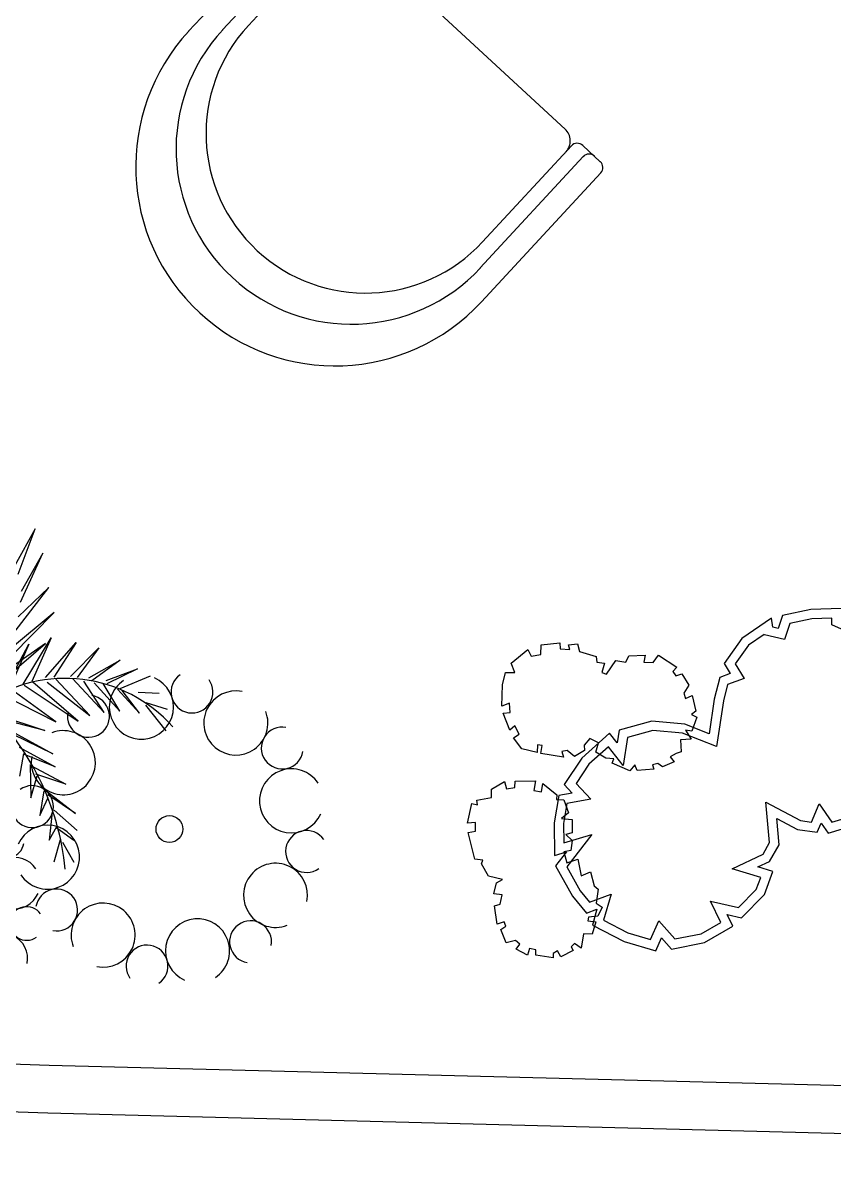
# Model space of a CAD drawing. Header units: millimetres. Extents: x 2680932 to 6187768, y 127588 to 383208.
# Drawn here: x 2888458 to 2889474, y 148473 to 149922 of the extents above; entities that cross this region are included whole.
import ezdxf

# ---------------------------------------------------------------- set-up
doc = ezdxf.new("R2010")
doc.units = ezdxf.units.MM
doc.header["$LTSCALE"] = 20
for name, color, linetype in [('家具内线', 36, 'Continuous'), ('家具外线', 255, 'Continuous'), ('装饰一', 201, 'Continuous'), ('阳台栏杆', 149, 'Continuous')]:
    doc.layers.add(name, color=color, linetype=linetype)

# ---------------------------------------------------------------- blocks, each defined once
blk = doc.blocks.new('MK-JJ-0302')
at = {"layer": '家具内线'}
for p, q in [((-91310.4, 109151.4, -342.9), (-91199, 109271.9, -342.9)), ((-91016.7, 108879.9, -342.9), (-90905.3, 109000.3, -342.9))]:
    blk.add_line(p, q, dxfattribs=at)
blk.add_arc((-91163.5, 109015.7, -342.9), 200, 137.246, 317.246, dxfattribs=at)
at = {"layer": '家具外线'}
for p, q in [((-91385.3, 109144.1, -342.9), (-91235.7, 109305.8, -342.9)), ((-91342.7, 109145.9, -342.9), (-91206.9, 109292.8, -342.9)), ((-91177.5, 109265.7, -342.9), (-90913.2, 109021.3, -342.9)), ((-90891.2, 109000.9, -342.9), (-90869.1, 108980.5, -342.9)), ((-91019.6, 108847.3, -342.9), (-90890.6, 108986.8, -342.9)), ((-90868.6, 108966.4, -342.9), (-91018.1, 108804.7, -342.9))]:
    blk.add_line(p, q, dxfattribs=at)
for centre, radius, start, end in [((-91201.7, 108974.4, -342.9), 250, 137.246, 317.246), ((-91181.1, 108996.6, -342.9), 220, 137.246, 317.246), ((-90926.8, 109006.6, -342.9), 20, 317.246, 47.246), ((-90898, 108993.6, -342.9), 10, 47.246, 137.246), ((-90883.3, 108980, -342.9), 10, 47.246, 137.246), ((-90875.9, 108973.2, -342.9), 10, 317.246, 47.246)]:
    blk.add_arc(centre, radius, start, end, dxfattribs=at)
blk = doc.blocks.new('MK-ZW-0004')
at = {"layer": '家具内线'}
for p, q in [((-131356.9, 4514.5), (-131363.7, 4542.2)), ((-131354.9, 4510.9), (-131339.5, 4535.5)), ((-131354.8, 4495.1), (-131371.2, 4515.8)), ((-131341.6, 4507.5), (-131355.9, 4492.9)), ((-131354.5, 4474.7), (-131341.6, 4507.5)), ((-131357.9, 4472.8), (-131378.7, 4505.2)), ((-131352.1, 4442.9), (-131382.4, 4484.1)), ((-131382.4, 4484.1), (-131355.2, 4452.2)), ((-131338.5, 4474.4), (-131354.8, 4455.6)), ((-131351.8, 4446.2), (-131338.5, 4474.4)), ((-131333.7, 4450.2), (-131349, 4425.7)), ((-131344.2, 4409.4), (-131333.7, 4450.2)), ((-131380.7, 4445.5), (-131347.7, 4423.3)), ((-131345.6, 4411.8), (-131380.7, 4445.5)), ((-131337.1, 4385), (-131373.6, 4421.1)), ((-131373.6, 4421.1), (-131340.8, 4395.5)), ((-131327.9, 4420.3), (-131340.2, 4394.3)), ((-131503.8, 4377), (-131519.7, 4414.9)), ((-131329.2, 4359.4), (-131375.3, 4404.3)), ((-131375.3, 4404.3), (-131334, 4367.8)), ((-131505.1, 4374.2), (-131528.5, 4389.5)), ((-131475.6, 4348.2), (-131493.7, 4384.9)), ((-131493.7, 4384.9), (-131480.5, 4351.5)), ((-131449.2, 4332.6), (-131470.8, 4375.5)), ((-131470.8, 4375.5), (-131460.2, 4336.6)), ((-131499.4, 4359.1), (-131524.5, 4367.2)), ((-131424.5, 4320.2), (-131451.4, 4372.2)), ((-131451.4, 4372.2), (-131437.3, 4327.2)), ((-131392.9, 4315.8), (-131432.9, 4370.6)), ((-131432.9, 4370.6), (-131404.3, 4315.4)), ((-131364.2, 4311.8), (-131417.1, 4373.5)), ((-131417.1, 4373.5), (-131375.7, 4311.3)), ((-131333.9, 4314.8), (-131389.8, 4366.6)), ((-131389.8, 4366.6), (-131347.5, 4313.1)), ((-131318, 4335.8), (-131373.5, 4373.6)), ((-131373.5, 4373.6), (-131322.8, 4344.2)), ((-131478.7, 4348.5), (-131519.6, 4343.4)), ((-131506.4, 4330.6), (-131464.2, 4338.4)), ((-131464.6, 4334), (-131506.4, 4330.6)), ((-131488.4, 4314.3), (-131447.4, 4329.6)), ((-131444.8, 4324.9), (-131488.4, 4314.3)), ((-131466.8, 4291.9), (-131430.7, 4320.7)), ((-131422.8, 4317.1), (-131466.8, 4291.9)), ((-131441.3, 4277.9), (-131402.5, 4312.3)), ((-131392.4, 4309.9), (-131441.3, 4277.9)), ((-131363.4, 4310.2), (-131412.6, 4263.6)), ((-131412.6, 4263.6), (-131374.8, 4309.8)), ((-131327.7, 4304), (-131403.8, 4268.7)), ((-131336.1, 4313.6), (-131383.6, 4263.9)), ((-131383.6, 4263.9), (-131345.8, 4310.1)), ((-131403.8, 4268.7), (-131340.5, 4290.6)), ((-131358.9, 4271.9), (-131425, 4234.1)), ((-131425, 4234.1), (-131359.8, 4263.2)), ((-131367.7, 4246.4), (-131427.1, 4202.2)), ((-131427.1, 4202.2), (-131380.1, 4227.1)), ((-131388, 4210.3), (-131431.5, 4158.8)), ((-131431.5, 4158.8), (-131392.4, 4197.6)), ((-131394.6, 4175.9), (-131430.6, 4126.6)), ((-131430.6, 4126.6), (-131393.7, 4164.1))]:
    blk.add_line(p, q, dxfattribs=at)
blk.add_circle((-131490.5, 4534.9), 16.8, dxfattribs=at)
at = {"layer": '家具外线'}
for centre, radius, start, end in [((-131483, 4691.6), 40.2, 108.0305, 50.3192), ((-131550, 4698.6), 26.3, 154.0378, 65.0701), ((-131416.8, 4692.7), 26.3, 109.0378, 20.0701), ((-131596, 4651), 40.2, 153.0305, 95.3192), ((-131374.4, 4640.4), 40.2, 63.0305, 5.3192), ((-131244.2, 4634.4), 32.2, 153.0305, 95.3192), ((-131648.3, 4608.6), 26.3, 199.0378, 110.0701), ((-131648.3, 4608.6), 26.3, 199.0378, 110.0701), ((-131286, 4600.4), 21.1, 199.0378, 110.0701), ((-131286, 4600.4), 21.1, 199.0378, 110.0701), ((-131326.8, 4594.3), 26.3, 64.0378, 335.0701), ((-131647.3, 4542.4), 40.2, 198.0305, 140.3192), ((-131647.3, 4542.4), 40.2, 198.0305, 140.3192), ((-131285.2, 4547.5), 32.2, 198.0305, 140.3192), ((-131285.2, 4547.5), 32.2, 198.0305, 140.3192), ((-131333.8, 4527.3), 40.2, 18.0305, 320.3192), ((-131027.3, 4490), 328.9, 169.8644, 211.0558), ((-131290.7, 4493.9), 21.1, 244.0378, 155.0701), ((-131654.2, 4475.4), 26.3, 244.0378, 155.0701), ((-131332.7, 4461.2), 26.3, 19.0378, 290.0701), ((-131606.7, 4429.4), 40.2, 243.0305, 185.3192), ((-131385, 4418.7), 40.2, 333.0305, 275.3192), ((-131498.1, 4378.1), 40.2, 288.0305, 230.3192), ((-131366.9, 4491.1), 180.3, 205.7676, 288.7087), ((-131564.3, 4377.1), 26.3, 289.0378, 200.0701), ((-131431.1, 4371.2), 26.3, 334.0378, 245.0701)]:
    blk.add_arc(centre, radius, start, end, dxfattribs=at)
blk = doc.blocks.new('MK-ZW-0405')
at = {"layer": '家具内线'}
for p, q in [((-86045, -13389.5), (-86061.9, -13439.6)), ((-85975.4, -13374.5), (-86045, -13389.5)), ((-85913.3, -13372.6), (-85975.4, -13374.5)), ((-85913.4, -13393.6), (-85913.3, -13372.6)), ((-85855, -13419.9), (-85913.4, -13393.6)), ((-86124.9, -13423.9), (-86174, -13457.9)), ((-86124.6, -13425.7), (-86124.9, -13423.9)), ((-86061.9, -13439.6), (-86124.6, -13425.7)), ((-86174, -13457.9), (-86215.7, -13516)), ((-86215.7, -13516), (-86187.8, -13561.9)), ((-86239.6, -13580.7), (-86252.9, -13632.6)), ((-86187.8, -13561.9), (-86239.6, -13580.7)), ((-86252.9, -13632.6), (-86274.6, -13775.9)), ((-86474.3, -13725.6), (-86553.7, -13747.1)), ((-86381.1, -13733.7), (-86474.3, -13725.6)), ((-86553.7, -13747.1), (-86567.5, -13834.5)), ((-86274.6, -13775.9), (-86381.1, -13733.7)), ((-86613.6, -13776.4), (-86674.8, -13831)), ((-86567.5, -13834.5), (-86613.6, -13776.4)), ((-86674.8, -13831), (-86714.7, -13891.2)), ((-86714.7, -13891.2), (-86668.8, -13940.8)), ((-86668.8, -13940.8), (-86743.4, -13954)), ((-86743.4, -13954), (-86754.4, -14017.2)), ((-86108.1, -14077), (-86119.6, -13950)), ((-86119.6, -13950), (-86011.4, -14007.8)), ((-85977.1, -14012.5), (-85953, -13955.5)), ((-85953, -13955.5), (-85912.6, -14013.2)), ((-86011.4, -14007.8), (-85977.1, -14012.5)), ((-85912.6, -14013.2), (-85843.1, -13991.9)), ((-86754.4, -14017.2), (-86753.6, -14078)), ((-86753.6, -14078), (-86665.8, -14051.1)), ((-86665.8, -14051.1), (-86744.1, -14152.6)), ((-86128.8, -14113.2), (-86108.1, -14077)), ((-86225.9, -14159.3), (-86128.8, -14113.2)), ((-86744.1, -14152.6), (-86702.3, -14227.7)), ((-86136, -14186.6), (-86225.9, -14159.3)), ((-86149.8, -14223.4), (-86136, -14186.6)), ((-86702.3, -14227.7), (-86672.8, -14263.4)), ((-86205.6, -14280.7), (-86149.8, -14223.4)), ((-86672.8, -14263.4), (-86605.3, -14238.9)), ((-86605.3, -14238.9), (-86629, -14320.5)), ((-86261.5, -14327.5), (-86293.8, -14260.7)), ((-86293.8, -14260.7), (-86205.6, -14280.7)), ((-86629, -14320.5), (-86552.7, -14359.5)), ((-86481.1, -14381.1), (-86455.3, -14322.5)), ((-86455.3, -14322.5), (-86405.2, -14378.9)), ((-86322.4, -14362.7), (-86261.5, -14327.5)), ((-86552.7, -14359.5), (-86481.1, -14381.1)), ((-86405.2, -14378.9), (-86322.4, -14362.7))]:
    blk.add_line(p, q, dxfattribs=at)
at = {"layer": '家具外线'}
for p, q in [((-85978.9, -13345.4), (-86067.4, -13364.4)), ((-85884, -13342.5), (-85978.9, -13345.4)), ((-86102.3, -13372.8), (-86194.8, -13436.7)), ((-86098.4, -13401.6), (-86102.3, -13372.8)), ((-86067.4, -13364.4), (-86081.2, -13405.4)), ((-86194.8, -13436.7), (-86250.8, -13514.7)), ((-86081.2, -13405.4), (-86098.4, -13401.6)), ((-86917.9, -13514), (-86865.5, -13471.4)), ((-86865.5, -13471.4), (-86856, -13492)), ((-86825, -13486.4), (-86824.2, -13456.5)), ((-86824.2, -13456.5), (-86765.6, -13450)), ((-86765.6, -13450), (-86764.9, -13468.9)), ((-86764.9, -13468.9), (-86734.3, -13470.9)), ((-86738.6, -13456.4), (-86710.3, -13453.9)), ((-86734.3, -13470.9), (-86738.6, -13456.4)), ((-86710.3, -13453.9), (-86704.2, -13477.4)), ((-86856, -13492), (-86825, -13486.4)), ((-86704.2, -13477.4), (-86651.7, -13492.7)), ((-86651.7, -13492.7), (-86649.6, -13511.3)), ((-86619.3, -13548.8), (-86589.9, -13505.2)), ((-86589.9, -13505.2), (-86559.3, -13511.1)), ((-86559.3, -13511.1), (-86549.7, -13491.4)), ((-86549.7, -13491.4), (-86498.7, -13489.1)), ((-86498.7, -13489.1), (-86502.3, -13510.4)), ((-86473.6, -13511.8), (-86456, -13488.5)), ((-86456, -13488.5), (-86398.5, -13526.9)), ((-86945.2, -13581.9), (-86935.9, -13543.6)), ((-86935.9, -13543.6), (-86907.1, -13543.2)), ((-86907.1, -13543.2), (-86917.9, -13514)), ((-86649.6, -13511.3), (-86626, -13514.3)), ((-86626, -13514.3), (-86633.7, -13543.3)), ((-86633.7, -13543.3), (-86619.3, -13548.8)), ((-86502.3, -13510.4), (-86473.6, -13511.8)), ((-86398.5, -13526.9), (-86411, -13539.7)), ((-86411, -13539.7), (-86401.7, -13553.4)), ((-86250.8, -13514.7), (-86231.3, -13546.7)), ((-86401.7, -13553.4), (-86383.2, -13547.4)), ((-86383.2, -13547.4), (-86361, -13582.9)), ((-86264, -13558.5), (-86281.5, -13626.7)), ((-86231.3, -13546.7), (-86264, -13558.5)), ((-86947.2, -13648.5), (-86945.2, -13581.9)), ((-86361, -13582.9), (-86377.4, -13607.9)), ((-86377.4, -13607.9), (-86371.3, -13625)), ((-86371.3, -13625), (-86351.3, -13615.5)), ((-86351.3, -13615.5), (-86339.7, -13664.2)), ((-86923.2, -13639.6), (-86947.2, -13648.5)), ((-86921.7, -13668.4), (-86923.2, -13639.6)), ((-86281.5, -13626.7), (-86298, -13735.2)), ((-86942.9, -13670.4), (-86921.7, -13668.4)), ((-86922.6, -13724.2), (-86942.9, -13670.4)), ((-86339.7, -13664.2), (-86353.4, -13675.4)), ((-86353.4, -13675.4), (-86336.1, -13683.3)), ((-86336.1, -13683.3), (-86352.2, -13727.1)), ((-86906.8, -13710.9), (-86922.6, -13724.2)), ((-86893.1, -13737.2), (-86906.8, -13710.9)), ((-86579.6, -13723.8), (-86586, -13764.2)), ((-86476.9, -13696), (-86579.6, -13723.8)), ((-86374.3, -13705), (-86476.9, -13696)), ((-86298, -13735.2), (-86374.3, -13705)), ((-86352.2, -13727.1), (-86371.8, -13724)), ((-86371.8, -13724), (-86354.1, -13752)), ((-86910.8, -13748.2), (-86893.1, -13737.2)), ((-86885.1, -13782.4), (-86910.8, -13748.2)), ((-86610, -13734), (-86697, -13811.7)), ((-86671.3, -13750.3), (-86689.5, -13770.8)), ((-86644.2, -13763.8), (-86671.3, -13750.3)), ((-86586, -13764.2), (-86610, -13734)), ((-86354.1, -13752), (-86387, -13754.1)), ((-86387, -13754.1), (-86385.8, -13792.2)), ((-86836.6, -13793.9), (-86885.1, -13782.4)), ((-86835.7, -13769.8), (-86836.6, -13793.9)), ((-86820.8, -13771.8), (-86835.7, -13769.8)), ((-86825, -13797.2), (-86820.8, -13771.8)), ((-86754.1, -13808.9), (-86825, -13797.2)), ((-86742.2, -13787.5), (-86759.5, -13791.3)), ((-86759.5, -13791.3), (-86754.1, -13808.9)), ((-86719.5, -13806.3), (-86742.2, -13787.5)), ((-86688.7, -13788), (-86719.5, -13806.3)), ((-86689.5, -13770.8), (-86688.7, -13788)), ((-86652.9, -13792.8), (-86644.2, -13763.8)), ((-86621.1, -13812.4), (-86652.9, -13792.8)), ((-86401.4, -13797.4), (-86419.7, -13808.1)), ((-86385.8, -13792.2), (-86401.4, -13797.4)), ((-86697, -13811.7), (-86751.8, -13894.2)), ((-86596.8, -13813.8), (-86621.1, -13812.4)), ((-86601.9, -13827.7), (-86596.8, -13813.8)), ((-86546.3, -13851.2), (-86601.9, -13827.7)), ((-86530.5, -13832.5), (-86546.3, -13851.2)), ((-86523.3, -13850.9), (-86530.5, -13832.5)), ((-86458, -13828.2), (-86475.7, -13832.5)), ((-86475.7, -13832.5), (-86470.9, -13846.2)), ((-86444, -13839.5), (-86458, -13828.2)), ((-86407.3, -13823.5), (-86444, -13839.5)), ((-86419.7, -13808.1), (-86407.3, -13823.5)), ((-86470.9, -13846.2), (-86523.3, -13850.9)), ((-86980.1, -13909.1), (-86939.6, -13885)), ((-86939.6, -13885), (-86932.9, -13908)), ((-86932.9, -13908), (-86906.5, -13904.1)), ((-86906.5, -13904.1), (-86906.2, -13884.6)), ((-86906.2, -13884.6), (-86842.3, -13883.2)), ((-86842.3, -13883.2), (-86847.6, -13913.8)), ((-86822.8, -13917.6), (-86818.6, -13891)), ((-86818.6, -13891), (-86775, -13926.7)), ((-86751.8, -13894.2), (-86726.6, -13921.4)), ((-87026.4, -13943.8), (-86980.4, -13935.6)), ((-87024.3, -13958.6), (-87026.4, -13943.8)), ((-86980.4, -13935.6), (-86980.1, -13909.1)), ((-86847.6, -13913.8), (-86822.8, -13917.6)), ((-86768.7, -13928.8), (-86783.6, -14014.9)), ((-86775, -13926.7), (-86776, -13941.7)), ((-86776, -13941.7), (-86753.5, -13942.5)), ((-86726.6, -13921.4), (-86768.7, -13928.8)), ((-86753.5, -13942.5), (-86738.5, -13983.7)), ((-87055.3, -14016), (-87041.7, -13953.8)), ((-87041.7, -13953.8), (-87024.3, -13958.6)), ((-87030, -14014), (-87055.3, -14016)), ((-87030.2, -14040.5), (-87030, -14014)), ((-86783.6, -14014.9), (-86782.3, -14117.4)), ((-86738.5, -13983.7), (-86760.8, -14001.4)), ((-86760.8, -14001.4), (-86726.7, -14004.8)), ((-86726.7, -14004.8), (-86727.4, -14045.8)), ((-86078.1, -14083.5), (-86085.6, -14001.3)), ((-86085.6, -14001.3), (-86020.6, -14036)), ((-85958.9, -14044.5), (-85946.6, -14015.5)), ((-85946.6, -14015.5), (-85924.3, -14047.4)), ((-87053.2, -14044.8), (-87030.2, -14040.5)), ((-87032.6, -14128.5), (-87053.2, -14044.8)), ((-86727.4, -14045.8), (-86746.9, -14051.8)), ((-86746.9, -14051.8), (-86727.1, -14070.6)), ((-86020.6, -14036), (-85958.9, -14044.5)), ((-85924.3, -14047.4), (-85834.4, -14019.8)), ((-86727.1, -14070.6), (-86730.7, -14101.7)), ((-86108, -14135.6), (-86078.1, -14083.5)), ((-86782.3, -14117.4), (-86745, -14105.9)), ((-86745, -14105.9), (-86779, -14150)), ((-86730.7, -14101.7), (-86753.6, -14106)), ((-86753.6, -14106), (-86744, -14140.5)), ((-87007.2, -14131.7), (-87032.6, -14128.5)), ((-87011.6, -14143.3), (-87007.2, -14131.7)), ((-86989.2, -14181.6), (-87011.6, -14143.3)), ((-86779, -14150), (-86726.5, -14244.3)), ((-86744, -14140.5), (-86709.1, -14128.4)), ((-86709.1, -14128.4), (-86699.2, -14180.7)), ((-86145.2, -14153.3), (-86108, -14135.6)), ((-86097.8, -14167.7), (-86145.2, -14153.3)), ((-86945.9, -14192.5), (-86989.2, -14181.6)), ((-86964.3, -14202.5), (-86945.9, -14192.5)), ((-86699.2, -14180.7), (-86669.5, -14168.9)), ((-86669.5, -14168.9), (-86657.9, -14212.4)), ((-86124.5, -14239.4), (-86097.8, -14167.7)), ((-86973, -14237.2), (-86964.3, -14202.5)), ((-86657.9, -14212.4), (-86645.7, -14222.5)), ((-86645.7, -14222.5), (-86651.5, -14266.9)), ((-86946, -14240.9), (-86973, -14237.2)), ((-86952.5, -14270.3), (-86946, -14240.9)), ((-86726.5, -14244.3), (-86682.1, -14297.9)), ((-86651.5, -14266.9), (-86633.5, -14278.9)), ((-86196.1, -14312.8), (-86124.5, -14239.4)), ((-86970.3, -14275.1), (-86952.5, -14270.3)), ((-86962, -14332.7), (-86970.3, -14275.1)), ((-86682.1, -14297.9), (-86649.4, -14286)), ((-86649.4, -14286), (-86663.8, -14335.6)), ((-86633.5, -14278.9), (-86646.9, -14307.9)), ((-86223.4, -14339.2), (-86241.1, -14302.6)), ((-86241.1, -14302.6), (-86196.1, -14312.8)), ((-86940.1, -14324.8), (-86962, -14332.7)), ((-86950.8, -14349.7), (-86935.4, -14338.6)), ((-86935.4, -14338.6), (-86940.1, -14324.8)), ((-86675.6, -14310.4), (-86678.3, -14322.1)), ((-86678.3, -14322.1), (-86652.4, -14325.1)), ((-86646.9, -14307.9), (-86675.6, -14310.4)), ((-86652.4, -14325.1), (-86664.6, -14364.4)), ((-86663.8, -14335.6), (-86563.6, -14386.7)), ((-86312, -14390.4), (-86223.4, -14339.2)), ((-86934.2, -14391.5), (-86950.8, -14349.7)), ((-86691.6, -14363.1), (-86698.6, -14408)), ((-86664.6, -14364.4), (-86691.6, -14363.1)), ((-86464.7, -14416.5), (-86446.9, -14375.9)), ((-86446.9, -14375.9), (-86415.9, -14410.8)), ((-86905, -14383.7), (-86934.2, -14391.5)), ((-86891, -14395), (-86905, -14383.7)), ((-86902.3, -14410.7), (-86891, -14395)), ((-86866.9, -14429.8), (-86902.3, -14410.7)), ((-86860.3, -14408.9), (-86866.9, -14429.8)), ((-86840.7, -14413.4), (-86860.3, -14408.9)), ((-86840.5, -14429.4), (-86840.7, -14413.4)), ((-86720, -14393.3), (-86730.2, -14403.2)), ((-86730.2, -14403.2), (-86723.8, -14415.3)), ((-86698.6, -14408), (-86720, -14393.3)), ((-86563.6, -14386.7), (-86464.7, -14416.5)), ((-86415.9, -14410.8), (-86312, -14390.4)), ((-86786.7, -14438), (-86840.5, -14429.4)), ((-86786.4, -14424.2), (-86786.7, -14438)), ((-86773.2, -14416.6), (-86786.4, -14424.2)), ((-86762.2, -14435.3), (-86773.2, -14416.6)), ((-86723.8, -14415.3), (-86762.2, -14435.3))]:
    blk.add_line(p, q, dxfattribs=at)

msp = doc.modelspace()

# ---------------------------------------------------------------- linework, layer by layer
at = {"layer": '装饰一'}
for points in [[(2941370.5, 180618.6), (2940782.7, 208126.9, 0.419225), (2938602.5, 210180.4), (2912528.2, 209177.6, 0.18894), (2911525.2, 208739.4), (2887652.7, 184866.8, 0.195167), (2887213.5, 183827.8), (2886726.2, 150040.1, 0.410933), (2888479.9, 148214.7), (2916145.6, 147505.4, 0.455994), (2918591.3, 150179.7), (2918223.5, 153367.4, -0.433347), (2939381.7, 178476.6, 0.405051)], [(2941170.6, 180614.3), (2940582.8, 208122.6, 0.419225), (2938610.2, 209980.6), (2912535.9, 208977.7, 0.18894), (2911666.6, 208597.9), (2887794.1, 184725.4, 0.195167), (2887413.5, 183824.9), (2886926.2, 150037.2, 0.410933), (2888485, 148414.7), (2916150.7, 147705.3, 0.455994), (2918392.6, 150156.7), (2918024.8, 153344.2, -0.433344), (2939371.2, 178676.4, 0.405051)]]:
    msp.add_lwpolyline(points, format="xyb", close=True, dxfattribs=at)
at = {"layer": '阳台栏杆'}
for points in [[(2934643.7, 178066.2, -0.052457), (2939363.8, 178816.2, 0.405051), (2941030.6, 180611.3), (2940442.8, 208119.6, 0.419225), (2938615.6, 209840.7), (2912541.3, 208837.8, 0.18894), (2911765.6, 208498.9), (2887893.1, 184626.4, 0.195167), (2887553.5, 183822.9), (2887066.2, 150035.2, 0.410933), (2888488.6, 148554.6), (2916154.3, 147845.3, 0.455994), (2918253.5, 150140.7), (2917885.8, 153327.9, -0.027241), (2917728.8, 155809.9, -0.027241)], [(2934643.7, 178128.3, -0.052281), (2939360.6, 178876.1, 0.405051), (2940970.6, 180610), (2940382.8, 208118.3, 0.419225), (2938617.9, 209780.7), (2912543.6, 208777.9, 0.18894), (2911808.1, 208456.5), (2887935.6, 184584, 0.195167), (2887613.5, 183822.1), (2887126.2, 150034.3, 0.410933), (2888490.1, 148614.6), (2916155.8, 147905.2, 0.455994), (2918193.9, 150133.8), (2917826.2, 153321, -0.027246), (2917668.8, 155809.9, -0.027246)]]:
    msp.add_lwpolyline(points, format="xyb", dxfattribs=at)

# ---------------------------------------------------------------- block references
at = {"layer": '家具外线'}
msp.add_blockref('MK-JJ-0302', (2980050.5, 40767.5, 342.9), dxfattribs=at)
at = {"layer": '家具外线', "color": 8, "rotation": 195.7297691976557}
msp.add_blockref('MK-ZW-0004', (2760845.4, 117628.7), dxfattribs=at)
at = {"layer": '家具外线', "xscale": 0.3999999999068677, "yscale": 0.4000000000232831, "zscale": 0.4}
msp.add_blockref('MK-ZW-0405', (2923836.9, 154524.5), dxfattribs=at)

doc.saveas('drawing.dxf')
